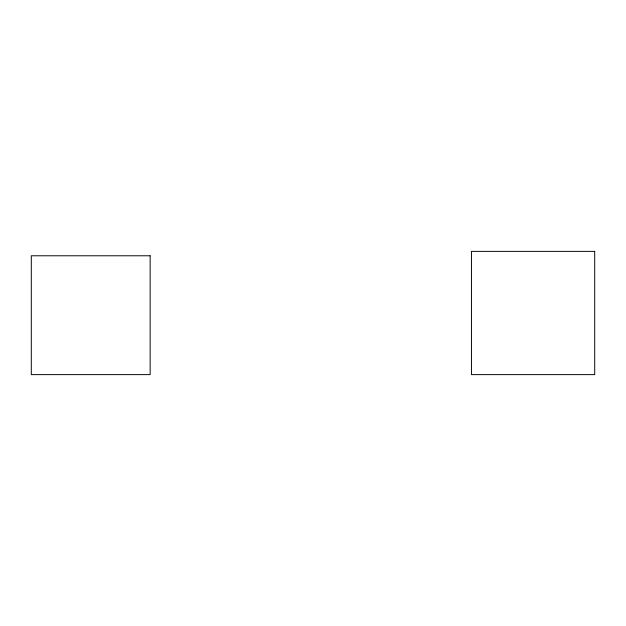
<?xml version="1.0" encoding="UTF-8"?>
<svg xmlns="http://www.w3.org/2000/svg" width="626" height="626" viewBox="0 0 626 626"><rect width="100%" height="100%" fill="white"/><g stroke="black" fill="none" stroke-linecap="round" stroke-linejoin="round"><path stroke-width="0.94" d="M594.7 251.378L471.456 251.378L471.456 374.622L594.7 374.622L594.7 251.378M150.146 255.776L31.3 255.776L31.3 374.622L150.138 374.622L150.146 255.776"/></g></svg>
